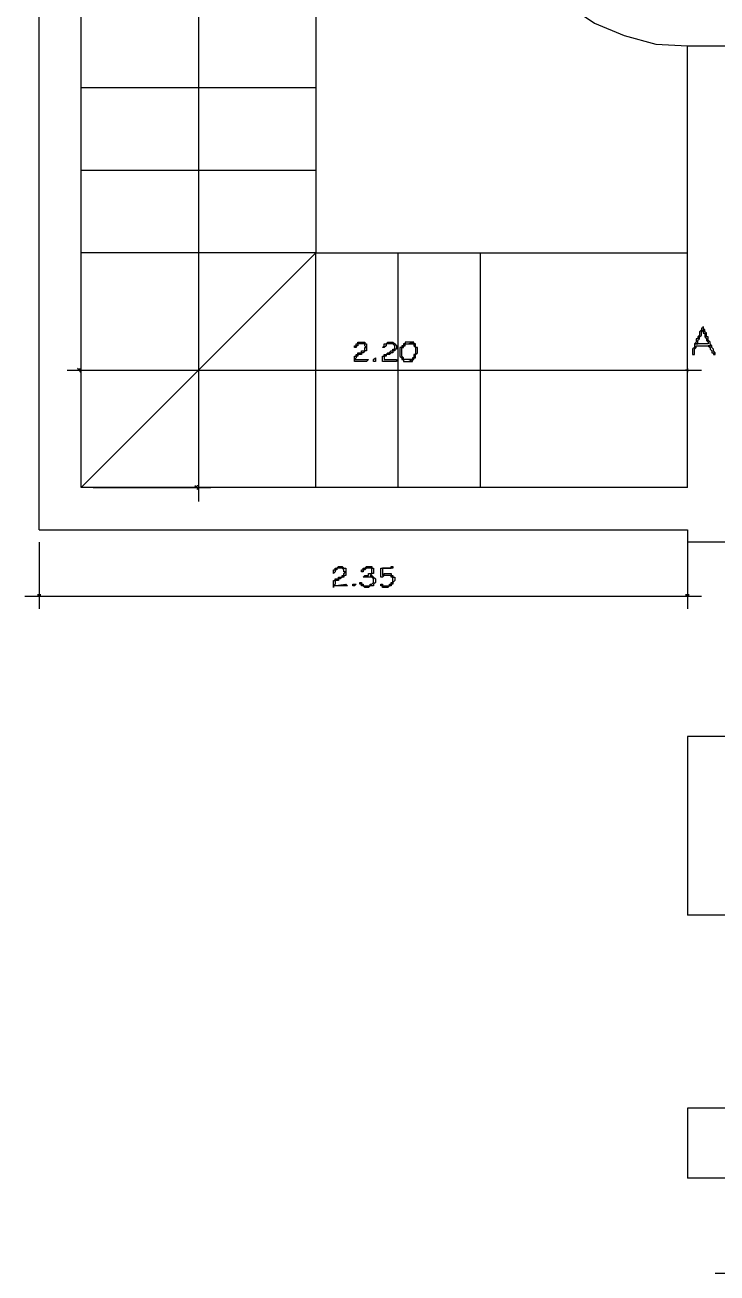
# Model space of a CAD drawing. Header units: millimetres. Extents: x -518.8 to -461.2, y 3.5 to 44.2.
# Drawn here: x -475.1 to -472.585, y 22.796 to 27.329 of the extents above; entities that cross this region are included whole.
import ezdxf

# ---------------------------------------------------------------- set-up
doc = ezdxf.new("R2010")
doc.units = ezdxf.units.MM
doc.header["$MEASUREMENT"] = 0
for name, color, linetype in [('10', 10, 'Continuous'), ('3', 3, 'Continuous'), ('5', 5, 'Continuous'), ('6', 6, 'Continuous'), ('8', 8, 'Continuous'), ('MYSOLIDS', 7, 'Continuous')]:
    doc.layers.add(name, color=color, linetype=linetype)

msp = doc.modelspace()

# ---------------------------------------------------------------- linework, layer by layer
at = {"layer": '10'}
for points in [[(-475.0489, 25.4954), (-475.0489, 31.4157)], [(-472.6933, 25.6488), (-474.8963, 25.6488), (-474.8963, 25.6488), (-474.8963, 31.2127)], [(-472.6933, 25.6488), (-472.6933, 27.2526)], [(-472.6933, 27.2526), (-472.5406, 27.2526)], [(-475.0489, 25.4954), (-472.6933, 25.4954)], [(-472.6933, 25.4954), (-472.6933, 25.4511)], [(-472.5406, 25.4511), (-472.6933, 25.4511)], [(-472.5406, 24.7443), (-472.6933, 24.7443)], [(-472.6933, 24.7443), (-472.6933, 24.0954)], [(-472.5406, 24.0954), (-472.6933, 24.0954)], [(-472.5406, 23.3947), (-472.6933, 23.3947)], [(-472.6933, 23.3947), (-472.6933, 23.1406)]]:
    msp.add_lwpolyline(points, dxfattribs=at)
at = {"layer": '3'}
for points in [[(-474.0429, 28.5578), (-474.0429, 26.5015), (-472.6933, 26.5015)], [(-474.0429, 27.1), (-474.8963, 27.1)], [(-474.0429, 26.8007), (-474.8963, 26.8007)], [(-474.0429, 26.5015), (-474.8963, 26.5015)], [(-474.0429, 26.5015), (-474.8963, 25.6488)], [(-474.0429, 25.6488), (-474.0429, 26.5015)], [(-473.7436, 25.6488), (-473.7436, 26.5015)], [(-473.4444, 25.6488), (-473.4444, 26.5015)]]:
    msp.add_lwpolyline(points, dxfattribs=at)
at = {"layer": '5'}
msp.add_lwpolyline([(-471.5414, 23.1406), (-472.6933, 23.1406)], dxfattribs=at)
at = {"layer": '6'}
msp.add_lwpolyline([(-473.394, 27.9022), (-473.3745, 27.7872), (-473.3361, 27.6789), (-473.2857, 27.5774), (-473.2151, 27.4819), (-473.1263, 27.3992), (-473.0308, 27.3353), (-472.9226, 27.2909), (-472.8083, 27.2594), (-472.6933, 27.2526)], dxfattribs=at)
at = {"layer": '8'}
for points in [[(-474.4699, 31.2631), (-474.4699, 25.5977)], [(-474.8963, 25.6992), (-474.8963, 26.1263)], [(-472.6933, 25.6992), (-472.6933, 26.1263)], [(-474.9466, 26.0751), (-472.6421, 26.0751)], [(-474.9023, 26.0751), (-474.909, 26.0812)], [(-474.9023, 26.0751), (-474.909, 26.0812)], [(-474.9023, 26.0812), (-474.8963, 26.0751)], [(-474.8963, 26.0751), (-474.9023, 26.0684)], [(-474.8963, 26.0684), (-474.8963, 26.0751), (-474.8963, 26.0812)], [(-472.7, 26.0751), (-472.6933, 26.0751), (-472.7, 26.0751)], [(-472.6933, 26.0751), (-472.6933, 26.0812), (-472.6933, 26.0751), (-472.6933, 26.0751), (-472.6872, 26.0751)], [(-472.6933, 26.0751), (-472.6933, 26.0684), (-472.6933, 26.0751), (-472.6933, 26.0751), (-472.6872, 26.0751)], [(-474.8519, 25.6488), (-474.4248, 25.6488)], [(-474.476, 25.6488), (-474.4827, 25.6548)], [(-474.4699, 25.6548), (-474.4699, 25.6548), (-474.4699, 25.6548), (-474.476, 25.6548)], [(-474.4699, 25.6488), (-474.476, 25.6421)], [(-474.4699, 25.6421), (-474.4699, 25.6488)], [(-475.0489, 25.4511), (-475.0489, 25.209)], [(-472.6933, 25.4511), (-472.6933, 25.209)], [(-475.1, 25.2541), (-472.6421, 25.2541)], [(-475.0549, 25.2601), (-475.0489, 25.2601), (-475.0489, 25.2601), (-475.0489, 25.2601), (-475.0489, 25.2601), (-475.0421, 25.2601)], [(-475.0421, 25.2541), (-475.0489, 25.2541), (-475.0489, 25.2541), (-475.0489, 25.2541), (-475.0489, 25.2541), (-475.0549, 25.2541)], [(-472.7, 25.2601), (-472.6933, 25.2601), (-472.6933, 25.2601), (-472.6933, 25.2601), (-472.6933, 25.2601), (-472.6872, 25.2601)], [(-472.6872, 25.2541), (-472.6933, 25.2541), (-472.6933, 25.2541), (-472.6933, 25.2541), (-472.6933, 25.2541), (-472.7, 25.2541)], [(-472.5918, 22.7962), (-468.479, 22.7962)]]:
    msp.add_lwpolyline(points, dxfattribs=at)
at = {"layer": 'MYSOLIDS'}
for points in [[(-472.6301, 26.2218), (-472.6361, 26.2218), (-472.6361, 26.2218), (-472.6361, 26.215), (-472.6361, 26.209), (-472.6301, 26.209), (-472.6301, 26.2022), (-472.6301, 26.1962), (-472.6301, 26.1962), (-472.6233, 26.1894), (-472.6233, 26.1834), (-472.6233, 26.1834), (-472.6173, 26.1766), (-472.6173, 26.1706), (-472.6549, 26.1706), (-472.6677, 26.1706), (-472.6677, 26.1639), (-472.6677, 26.1578), (-472.6677, 26.1578), (-472.6745, 26.1511), (-472.6745, 26.1511), (-472.6745, 26.1451), (-472.6745, 26.1383), (-472.6745, 26.1383), (-472.6745, 26.1323), (-472.6745, 26.1323), (-472.6745, 26.1323), (-472.6745, 26.1323), (-472.6677, 26.1323), (-472.6677, 26.1383), (-472.6677, 26.1451), (-472.6677, 26.1451), (-472.6677, 26.1511), (-472.6617, 26.1578), (-472.6617, 26.1578), (-472.6617, 26.1639), (-472.6173, 26.1639), (-472.6045, 26.1639), (-472.6105, 26.1706), (-472.6105, 26.1766), (-472.6105, 26.1766), (-472.6173, 26.1834), (-472.6173, 26.1894), (-472.6173, 26.1894), (-472.6173, 26.1962), (-472.6233, 26.1962), (-472.6233, 26.2022), (-472.6233, 26.209), (-472.6233, 26.209), (-472.6233, 26.209), (-472.6301, 26.215), (-472.6301, 26.2218), (-472.6301, 26.2218), (-472.6301, 26.2218)], [(-472.6361, 26.2338), (-472.6361, 26.2338), (-472.6361, 26.2278), (-472.6421, 26.2278), (-472.6421, 26.2278), (-472.6421, 26.2218), (-472.6489, 26.215), (-472.6489, 26.209), (-472.6489, 26.2022), (-472.6549, 26.1962), (-472.6549, 26.1962), (-472.6549, 26.1894), (-472.6617, 26.1894), (-472.6617, 26.1834), (-472.6617, 26.1766), (-472.6617, 26.1766), (-472.6677, 26.1706), (-472.6549, 26.1706), (-472.6549, 26.1706), (-472.6549, 26.1766), (-472.6549, 26.1834), (-472.6549, 26.1834), (-472.6489, 26.1894), (-472.6489, 26.1894), (-472.6489, 26.1962), (-472.6489, 26.1962), (-472.6421, 26.2022), (-472.6421, 26.209), (-472.6421, 26.209), (-472.6421, 26.215), (-472.6361, 26.2218), (-472.6301, 26.2218), (-472.6361, 26.2278), (-472.6361, 26.2278), (-472.6361, 26.2338), (-472.6361, 26.2338)], [(-473.903, 26.1135), (-473.8587, 26.1135), (-473.8587, 26.1135), (-473.8587, 26.1135), (-473.8519, 26.1135), (-473.8519, 26.1135), (-473.8587, 26.1067), (-473.8587, 26.1067), (-473.8587, 26.1067), (-473.8587, 26.1067), (-473.903, 26.1067), (-473.903, 26.1067), (-473.903, 26.1067), (-473.903, 26.1067), (-473.903, 26.1067), (-473.903, 26.1067), (-473.903, 26.1067), (-473.903, 26.1067), (-473.903, 26.1067), (-473.903, 26.1135), (-473.903, 26.1195), (-473.903, 26.1195), (-473.903, 26.1195), (-473.903, 26.1263), (-473.903, 26.1263), (-473.8963, 26.1263), (-473.8963, 26.1323), (-473.8963, 26.1323), (-473.8963, 26.1323), (-473.8902, 26.1323), (-473.8902, 26.1383), (-473.8835, 26.1383), (-473.8835, 26.1383), (-473.8775, 26.1383), (-473.8775, 26.1451), (-473.8714, 26.1451), (-473.8714, 26.1451), (-473.8714, 26.1451), (-473.8647, 26.1451), (-473.8647, 26.1511), (-473.8647, 26.1511), (-473.8647, 26.1578), (-473.8587, 26.1578), (-473.8587, 26.1578), (-473.8647, 26.1639), (-473.8647, 26.1639), (-473.8647, 26.1706), (-473.8647, 26.1706), (-473.8714, 26.1706), (-473.8714, 26.1706), (-473.8775, 26.1706), (-473.8775, 26.1706), (-473.8835, 26.1706), (-473.8835, 26.1706), (-473.8835, 26.1706), (-473.8902, 26.1706), (-473.8902, 26.1706), (-473.8902, 26.1639), (-473.8963, 26.1639), (-473.8963, 26.1639), (-473.8963, 26.1578), (-473.8963, 26.1578), (-473.903, 26.1578), (-473.903, 26.1578), (-473.903, 26.1578), (-473.903, 26.1578), (-473.903, 26.1578), (-473.903, 26.1578), (-473.903, 26.1639), (-473.903, 26.1639), (-473.8963, 26.1639), (-473.8963, 26.1706), (-473.8963, 26.1706), (-473.8963, 26.1706), (-473.8902, 26.1706), (-473.8902, 26.1766), (-473.8902, 26.1766), (-473.8835, 26.1766), (-473.8835, 26.1766), (-473.8775, 26.1766), (-473.8775, 26.1766), (-473.8714, 26.1766), (-473.8714, 26.1766), (-473.8647, 26.1766), (-473.8647, 26.1766), (-473.8647, 26.1706), (-473.8647, 26.1706), (-473.8587, 26.1706), (-473.8587, 26.1706), (-473.8587, 26.1639), (-473.8587, 26.1639), (-473.8587, 26.1578), (-473.8587, 26.1578), (-473.8587, 26.1511), (-473.8587, 26.1511), (-473.8587, 26.1511), (-473.8587, 26.1451), (-473.8647, 26.1451), (-473.8647, 26.1451), (-473.8647, 26.1451), (-473.8714, 26.1383), (-473.8714, 26.1383), (-473.8775, 26.1383), (-473.8775, 26.1323), (-473.8835, 26.1323), (-473.8835, 26.1323), (-473.8835, 26.1323), (-473.8902, 26.1323), (-473.8902, 26.1263), (-473.8963, 26.1263), (-473.8963, 26.1263), (-473.8963, 26.1195), (-473.8963, 26.1195), (-473.903, 26.1135), (-473.903, 26.1135), (-473.903, 26.1135), (-473.903, 26.1135), (-473.903, 26.1135)], [(-473.7948, 26.1135), (-473.7504, 26.1135), (-473.7504, 26.1135), (-473.7504, 26.1135), (-473.7504, 26.1135), (-473.7504, 26.1135), (-473.7504, 26.1067), (-473.7504, 26.1067), (-473.7564, 26.1067), (-473.7564, 26.1067), (-473.7948, 26.1067), (-473.7948, 26.1067), (-473.7948, 26.1067), (-473.8008, 26.1067), (-473.8008, 26.1067), (-473.8008, 26.1067), (-473.8008, 26.1067), (-473.8008, 26.1067), (-473.8008, 26.1067), (-473.8008, 26.1135), (-473.8008, 26.1195), (-473.8008, 26.1195), (-473.8008, 26.1195), (-473.8008, 26.1263), (-473.7948, 26.1263), (-473.7948, 26.1263), (-473.7948, 26.1323), (-473.788, 26.1323), (-473.788, 26.1323), (-473.788, 26.1323), (-473.782, 26.1383), (-473.782, 26.1383), (-473.776, 26.1383), (-473.776, 26.1383), (-473.7692, 26.1451), (-473.7692, 26.1451), (-473.7632, 26.1451), (-473.7632, 26.1451), (-473.7632, 26.1451), (-473.7632, 26.1511), (-473.7564, 26.1511), (-473.7564, 26.1578), (-473.7564, 26.1578), (-473.7564, 26.1578), (-473.7564, 26.1639), (-473.7564, 26.1639), (-473.7632, 26.1706), (-473.7632, 26.1706), (-473.7632, 26.1706), (-473.7692, 26.1706), (-473.7692, 26.1706), (-473.776, 26.1706), (-473.776, 26.1706), (-473.782, 26.1706), (-473.782, 26.1706), (-473.782, 26.1706), (-473.788, 26.1706), (-473.788, 26.1639), (-473.788, 26.1639), (-473.788, 26.1639), (-473.7948, 26.1578), (-473.7948, 26.1578), (-473.7948, 26.1578), (-473.7948, 26.1578), (-473.7948, 26.1578), (-473.7948, 26.1578), (-473.8008, 26.1578), (-473.8008, 26.1578), (-473.7948, 26.1639), (-473.7948, 26.1639), (-473.7948, 26.1639), (-473.7948, 26.1706), (-473.7948, 26.1706), (-473.788, 26.1706), (-473.788, 26.1706), (-473.782, 26.1766), (-473.782, 26.1766), (-473.782, 26.1766), (-473.776, 26.1766), (-473.776, 26.1766), (-473.776, 26.1766), (-473.7692, 26.1766), (-473.7632, 26.1766), (-473.7632, 26.1766), (-473.7632, 26.1766), (-473.7564, 26.1706), (-473.7564, 26.1706), (-473.7564, 26.1706), (-473.7564, 26.1706), (-473.7504, 26.1639), (-473.7504, 26.1639), (-473.7504, 26.1578), (-473.7504, 26.1578), (-473.7504, 26.1511), (-473.7564, 26.1511), (-473.7564, 26.1511), (-473.7564, 26.1451), (-473.7564, 26.1451), (-473.7632, 26.1451), (-473.7632, 26.1451), (-473.7632, 26.1383), (-473.7692, 26.1383), (-473.7692, 26.1383), (-473.776, 26.1323), (-473.776, 26.1323), (-473.782, 26.1323), (-473.782, 26.1323), (-473.788, 26.1323), (-473.788, 26.1263), (-473.788, 26.1263), (-473.7948, 26.1263), (-473.7948, 26.1195), (-473.7948, 26.1195), (-473.7948, 26.1135), (-473.7948, 26.1135), (-473.7948, 26.1135), (-473.7948, 26.1135), (-473.7948, 26.1135)], [(-473.7053, 26.1766), (-473.7053, 26.1766), (-473.7121, 26.1766), (-473.7121, 26.1766), (-473.7181, 26.1766), (-473.7181, 26.1766), (-473.7181, 26.1706), (-473.7248, 26.1706), (-473.7248, 26.1706), (-473.7248, 26.1639), (-473.7308, 26.1639), (-473.7308, 26.1639), (-473.7308, 26.1578), (-473.7308, 26.1578), (-473.7376, 26.1578), (-473.7376, 26.1511), (-473.7376, 26.1511), (-473.7376, 26.1451), (-473.7376, 26.1451), (-473.7376, 26.1383), (-473.7376, 26.1383), (-473.7376, 26.1323), (-473.7376, 26.1323), (-473.7376, 26.1263), (-473.7376, 26.1263), (-473.7308, 26.1195), (-473.7308, 26.1195), (-473.7308, 26.1135), (-473.7308, 26.1135), (-473.7248, 26.1135), (-473.7248, 26.1135), (-473.7248, 26.1067), (-473.7181, 26.1067), (-473.7181, 26.1067), (-473.7121, 26.1067), (-473.7121, 26.1067), (-473.7053, 26.1067), (-473.7053, 26.1067), (-473.6993, 26.1067), (-473.6993, 26.1067), (-473.6993, 26.1067), (-473.6925, 26.1067), (-473.7053, 26.1135), (-473.7053, 26.1135), (-473.7121, 26.1135), (-473.7121, 26.1135), (-473.7181, 26.1135), (-473.7181, 26.1135), (-473.7248, 26.1135), (-473.7248, 26.1195), (-473.7248, 26.1195), (-473.7308, 26.1263), (-473.7308, 26.1263), (-473.7308, 26.1263), (-473.7308, 26.1323), (-473.7308, 26.1323), (-473.7308, 26.1383), (-473.7308, 26.1383), (-473.7308, 26.1451), (-473.7308, 26.1451), (-473.7308, 26.1511), (-473.7308, 26.1511), (-473.7308, 26.1578), (-473.7248, 26.1578), (-473.7248, 26.1639), (-473.7248, 26.1639), (-473.7248, 26.1639), (-473.7181, 26.1639), (-473.7181, 26.1706), (-473.7181, 26.1706), (-473.7121, 26.1706), (-473.7121, 26.1706), (-473.7053, 26.1706), (-473.7053, 26.1706), (-473.6865, 26.1766), (-473.6925, 26.1766), (-473.6925, 26.1766), (-473.6993, 26.1766), (-473.6993, 26.1766), (-473.7053, 26.1766), (-473.7053, 26.1766)], [(-473.6865, 26.1766), (-473.7053, 26.1706), (-473.6993, 26.1706), (-473.6993, 26.1706), (-473.6925, 26.1706), (-473.6925, 26.1706), (-473.6865, 26.1706), (-473.6865, 26.1639), (-473.6865, 26.1639), (-473.6865, 26.1639), (-473.6805, 26.1578), (-473.6805, 26.1578), (-473.6805, 26.1511), (-473.6805, 26.1511), (-473.6805, 26.1451), (-473.6805, 26.1451), (-473.6805, 26.1451), (-473.6805, 26.1383), (-473.6805, 26.1383), (-473.6805, 26.1323), (-473.6805, 26.1323), (-473.6865, 26.1323), (-473.6865, 26.1263), (-473.6865, 26.1263), (-473.6865, 26.1195), (-473.6925, 26.1195), (-473.6925, 26.1195), (-473.6925, 26.1135), (-473.6993, 26.1135), (-473.6993, 26.1135), (-473.6993, 26.1135), (-473.7053, 26.1135), (-473.7053, 26.1135), (-473.6925, 26.1067), (-473.6925, 26.1135), (-473.6925, 26.1135), (-473.6865, 26.1135), (-473.6865, 26.1195), (-473.6865, 26.1195), (-473.6805, 26.1195), (-473.6805, 26.1263), (-473.6805, 26.1263), (-473.6805, 26.1323), (-473.6805, 26.1323), (-473.6737, 26.1383), (-473.6737, 26.1383), (-473.6737, 26.1451), (-473.6737, 26.1451), (-473.6737, 26.1511), (-473.6737, 26.1511), (-473.6737, 26.1578), (-473.6805, 26.1578), (-473.6805, 26.1639), (-473.6805, 26.1639), (-473.6805, 26.1706), (-473.6805, 26.1706), (-473.6805, 26.1706), (-473.6865, 26.1706), (-473.6865, 26.1766), (-473.6865, 26.1766)], [(-472.6045, 26.1639), (-472.6173, 26.1639), (-472.6173, 26.1639), (-472.6105, 26.1578), (-472.6105, 26.1578), (-472.6105, 26.1511), (-472.6045, 26.1451), (-472.6045, 26.1383), (-472.5978, 26.1383), (-472.5978, 26.1323), (-472.5978, 26.1323), (-472.5978, 26.1323), (-472.5918, 26.1323), (-472.5918, 26.1323), (-472.5918, 26.1383), (-472.5978, 26.1451), (-472.5978, 26.1451), (-472.5978, 26.1511), (-472.6045, 26.1578), (-472.6045, 26.1639), (-472.6045, 26.1639), (-472.6045, 26.1639)], [(-473.8263, 26.1067), (-473.8331, 26.1067), (-473.8331, 26.1067), (-473.8331, 26.1135), (-473.8331, 26.1135), (-473.8331, 26.1135), (-473.8331, 26.1135), (-473.8263, 26.1195), (-473.8263, 26.1195), (-473.8263, 26.1135), (-473.8263, 26.1135), (-473.8263, 26.1135), (-473.8263, 26.1135), (-473.8263, 26.1067), (-473.8263, 26.1067), (-473.8263, 26.1067), (-473.8263, 26.1067), (-473.8263, 26.1067), (-473.8263, 26.1067), (-473.8263, 26.1067)], [(-473.979, 25.2917), (-473.9346, 25.2985), (-473.9286, 25.2917), (-473.9286, 25.2917), (-473.9286, 25.2917), (-473.9286, 25.2917), (-473.9346, 25.2917), (-473.9346, 25.2917), (-473.9346, 25.2917), (-473.9346, 25.2917), (-473.979, 25.2917), (-473.979, 25.2917), (-473.979, 25.2917), (-473.979, 25.2857), (-473.979, 25.2857), (-473.979, 25.2917), (-473.979, 25.2917), (-473.979, 25.2917), (-473.979, 25.2917), (-473.979, 25.2985), (-473.979, 25.2985), (-473.979, 25.3045), (-473.979, 25.3045), (-473.979, 25.3045), (-473.979, 25.3112), (-473.973, 25.3112), (-473.973, 25.3112), (-473.973, 25.3172), (-473.973, 25.3172), (-473.9669, 25.3172), (-473.9669, 25.3172), (-473.9602, 25.3172), (-473.9602, 25.324), (-473.9542, 25.324), (-473.9542, 25.324), (-473.9474, 25.324), (-473.9474, 25.33), (-473.9474, 25.33), (-473.9414, 25.33), (-473.9414, 25.33), (-473.9414, 25.3368), (-473.9414, 25.3368), (-473.9346, 25.3428), (-473.9346, 25.3428), (-473.9414, 25.3428), (-473.9414, 25.3496), (-473.9414, 25.3496), (-473.9414, 25.3496), (-473.9474, 25.3556), (-473.9474, 25.3556), (-473.9542, 25.3556), (-473.9542, 25.3556), (-473.9542, 25.3556), (-473.9602, 25.3556), (-473.9602, 25.3556), (-473.9669, 25.3556), (-473.9669, 25.3496), (-473.9669, 25.3496), (-473.973, 25.3496), (-473.973, 25.3428), (-473.973, 25.3428), (-473.973, 25.3428), (-473.979, 25.3368), (-473.979, 25.3368), (-473.979, 25.3428), (-473.979, 25.3428), (-473.979, 25.3428), (-473.979, 25.3428), (-473.979, 25.3428), (-473.979, 25.3496), (-473.973, 25.3496), (-473.973, 25.3496), (-473.973, 25.3496), (-473.973, 25.3556), (-473.9669, 25.3556), (-473.9669, 25.3556), (-473.9669, 25.3556), (-473.9602, 25.3624), (-473.9602, 25.3624), (-473.9542, 25.3624), (-473.9542, 25.3624), (-473.9474, 25.3624), (-473.9474, 25.3624), (-473.9414, 25.3556), (-473.9414, 25.3556), (-473.9414, 25.3556), (-473.9414, 25.3556), (-473.9346, 25.3556), (-473.9346, 25.3496), (-473.9346, 25.3496), (-473.9346, 25.3428), (-473.9346, 25.3428), (-473.9346, 25.3368), (-473.9346, 25.3368), (-473.9346, 25.3368), (-473.9346, 25.33), (-473.9346, 25.33), (-473.9414, 25.33), (-473.9414, 25.324), (-473.9414, 25.324), (-473.9474, 25.324), (-473.9474, 25.324), (-473.9542, 25.3172), (-473.9542, 25.3172), (-473.9602, 25.3172), (-473.9602, 25.3172), (-473.9602, 25.3112), (-473.9669, 25.3112), (-473.9669, 25.3112), (-473.973, 25.3112), (-473.973, 25.3045), (-473.973, 25.3045), (-473.973, 25.2985), (-473.973, 25.2985), (-473.979, 25.2917), (-473.979, 25.2917), (-473.979, 25.2917), (-473.979, 25.2917)], [(-473.8459, 25.33), (-473.8391, 25.33), (-473.8391, 25.33), (-473.8391, 25.33), (-473.8331, 25.324), (-473.8331, 25.324), (-473.8331, 25.324), (-473.8263, 25.3172), (-473.8263, 25.3172), (-473.8263, 25.3112), (-473.8263, 25.3112), (-473.8263, 25.3045), (-473.8263, 25.3045), (-473.8263, 25.3045), (-473.8331, 25.2985), (-473.8331, 25.2985), (-473.8331, 25.2917), (-473.8331, 25.2917), (-473.8391, 25.2917), (-473.8391, 25.2917), (-473.8459, 25.2917), (-473.8459, 25.2917), (-473.8519, 25.2857), (-473.8519, 25.2857), (-473.8587, 25.2857), (-473.8587, 25.2857), (-473.8647, 25.2857), (-473.8647, 25.2857), (-473.8714, 25.2917), (-473.8714, 25.2917), (-473.8775, 25.2917), (-473.8775, 25.2917), (-473.8775, 25.2985), (-473.8835, 25.2985), (-473.8835, 25.2985), (-473.8835, 25.3045), (-473.8835, 25.3045), (-473.8775, 25.3045), (-473.8775, 25.3045), (-473.8775, 25.3045), (-473.8775, 25.2985), (-473.8775, 25.2985), (-473.8775, 25.2985), (-473.8714, 25.2985), (-473.8714, 25.2985), (-473.8714, 25.2917), (-473.8647, 25.2917), (-473.8647, 25.2917), (-473.8587, 25.2917), (-473.8587, 25.2917), (-473.8587, 25.2917), (-473.8519, 25.2917), (-473.8519, 25.2917), (-473.8459, 25.2917), (-473.8459, 25.2985), (-473.8391, 25.2985), (-473.8391, 25.2985), (-473.8391, 25.2985), (-473.8331, 25.3045), (-473.8331, 25.3045), (-473.8331, 25.3045), (-473.8331, 25.3112), (-473.8331, 25.3112), (-473.8331, 25.3172), (-473.8331, 25.3172), (-473.8331, 25.3172), (-473.8391, 25.324), (-473.8391, 25.324), (-473.8391, 25.324), (-473.8459, 25.324), (-473.8459, 25.324), (-473.8519, 25.324), (-473.8519, 25.324), (-473.8587, 25.324), (-473.8587, 25.324), (-473.8587, 25.324), (-473.8647, 25.324), (-473.8647, 25.324), (-473.8647, 25.324), (-473.8647, 25.324), (-473.8714, 25.324), (-473.8714, 25.324), (-473.8647, 25.33), (-473.8647, 25.33), (-473.8587, 25.33), (-473.8587, 25.33), (-473.8587, 25.33), (-473.8519, 25.33), (-473.8519, 25.3368), (-473.8459, 25.3368), (-473.8459, 25.3368), (-473.8391, 25.3368), (-473.8391, 25.3428), (-473.8391, 25.3428), (-473.8391, 25.3428), (-473.8391, 25.3496), (-473.8391, 25.3496), (-473.8391, 25.3556), (-473.8391, 25.3556), (-473.8391, 25.3556), (-473.8459, 25.3556), (-473.8459, 25.3556), (-473.8519, 25.3556), (-473.8587, 25.3556), (-473.8587, 25.3556), (-473.8587, 25.3556), (-473.8647, 25.3496), (-473.8647, 25.3496), (-473.8714, 25.3496), (-473.8714, 25.3496), (-473.8714, 25.3496), (-473.8714, 25.3496), (-473.8714, 25.3428), (-473.8714, 25.3428), (-473.8775, 25.3428), (-473.8775, 25.3428), (-473.8775, 25.3496), (-473.8775, 25.3496), (-473.8775, 25.3496), (-473.8775, 25.3496), (-473.8714, 25.3496), (-473.8714, 25.3556), (-473.8714, 25.3556), (-473.8647, 25.3556), (-473.8647, 25.3556), (-473.8647, 25.3556), (-473.8587, 25.3624), (-473.8587, 25.3624), (-473.8519, 25.3624), (-473.8519, 25.3624), (-473.8519, 25.3624), (-473.8459, 25.3624), (-473.8391, 25.3624), (-473.8391, 25.3556), (-473.8391, 25.3556), (-473.8391, 25.3556), (-473.8331, 25.3556), (-473.8331, 25.3496), (-473.8331, 25.3496), (-473.8331, 25.3496), (-473.8331, 25.3428), (-473.8331, 25.3428), (-473.8331, 25.3368), (-473.8331, 25.3368), (-473.8391, 25.3368), (-473.8391, 25.3368), (-473.8459, 25.33), (-473.8459, 25.33), (-473.8459, 25.33), (-473.8459, 25.33), (-473.8459, 25.33), (-473.8459, 25.33)], [(-473.8008, 25.3556), (-473.8008, 25.3496), (-473.8008, 25.3496), (-473.8008, 25.3428), (-473.8008, 25.3428), (-473.8008, 25.3368), (-473.8008, 25.3368), (-473.8008, 25.33), (-473.8008, 25.33), (-473.8008, 25.33), (-473.7948, 25.33), (-473.7948, 25.3368), (-473.7948, 25.3368), (-473.788, 25.3368), (-473.788, 25.3368), (-473.782, 25.3368), (-473.782, 25.3368), (-473.776, 25.3368), (-473.776, 25.3368), (-473.7692, 25.3368), (-473.7692, 25.33), (-473.7632, 25.33), (-473.7632, 25.33), (-473.7632, 25.33), (-473.7632, 25.324), (-473.7564, 25.324), (-473.7564, 25.3172), (-473.7564, 25.3172), (-473.7564, 25.3172), (-473.7564, 25.3112), (-473.7564, 25.3112), (-473.7632, 25.3045), (-473.7632, 25.3045), (-473.7632, 25.3045), (-473.7632, 25.2985), (-473.7632, 25.2985), (-473.7692, 25.2985), (-473.7692, 25.2917), (-473.7692, 25.2917), (-473.776, 25.2917), (-473.776, 25.2917), (-473.782, 25.2857), (-473.782, 25.2857), (-473.788, 25.2857), (-473.788, 25.2857), (-473.7948, 25.2857), (-473.7948, 25.2857), (-473.8008, 25.2857), (-473.8008, 25.2917), (-473.8008, 25.2917), (-473.8075, 25.2917), (-473.8075, 25.2917), (-473.8075, 25.2985), (-473.8075, 25.2985), (-473.8075, 25.2985), (-473.8075, 25.2985), (-473.8075, 25.2985), (-473.8075, 25.2985), (-473.8008, 25.2985), (-473.8008, 25.2985), (-473.8008, 25.2985), (-473.8008, 25.2917), (-473.8008, 25.2917), (-473.8008, 25.2917), (-473.7948, 25.2917), (-473.7948, 25.2917), (-473.788, 25.2917), (-473.788, 25.2917), (-473.782, 25.2917), (-473.782, 25.2917), (-473.776, 25.2917), (-473.776, 25.2985), (-473.7692, 25.2985), (-473.7692, 25.2985), (-473.7692, 25.2985), (-473.7692, 25.3045), (-473.7632, 25.3045), (-473.7632, 25.3112), (-473.7632, 25.3112), (-473.7632, 25.3172), (-473.7632, 25.3172), (-473.7632, 25.324), (-473.7632, 25.324), (-473.7692, 25.324), (-473.7692, 25.324), (-473.7692, 25.33), (-473.776, 25.33), (-473.776, 25.33), (-473.782, 25.33), (-473.782, 25.33), (-473.788, 25.33), (-473.788, 25.33), (-473.788, 25.33), (-473.7948, 25.33), (-473.7948, 25.33), (-473.7948, 25.33), (-473.8008, 25.324), (-473.8008, 25.324), (-473.8008, 25.324), (-473.8008, 25.324), (-473.8075, 25.324), (-473.8075, 25.324), (-473.8075, 25.33), (-473.8075, 25.33), (-473.8075, 25.33), (-473.8075, 25.3368), (-473.8075, 25.3368), (-473.8075, 25.3428), (-473.8075, 25.3428), (-473.8075, 25.3496), (-473.8075, 25.3496), (-473.8075, 25.3496), (-473.8075, 25.3496), (-473.8075, 25.3556), (-473.8008, 25.3556), (-473.8008, 25.3556), (-473.8008, 25.3556), (-473.7948, 25.3556), (-473.7948, 25.3556), (-473.788, 25.3556), (-473.788, 25.3556), (-473.788, 25.3556), (-473.782, 25.3556), (-473.776, 25.3556), (-473.776, 25.3556), (-473.7692, 25.3556), (-473.7692, 25.3556), (-473.7692, 25.3624), (-473.7632, 25.3624), (-473.7632, 25.3624), (-473.7632, 25.3624), (-473.7632, 25.3624), (-473.7632, 25.3556), (-473.7632, 25.3556), (-473.7632, 25.3556), (-473.7632, 25.3556), (-473.7632, 25.3556), (-473.7692, 25.3556), (-473.7692, 25.3556), (-473.776, 25.3556), (-473.782, 25.3556), (-473.782, 25.3556), (-473.788, 25.3556), (-473.7948, 25.3556), (-473.7948, 25.3556), (-473.8008, 25.3556), (-473.8008, 25.3556), (-473.8008, 25.3556), (-473.8008, 25.3556), (-473.8008, 25.3556)], [(-473.903, 25.2917), (-473.909, 25.2917), (-473.909, 25.2917), (-473.909, 25.2917), (-473.909, 25.2917), (-473.909, 25.2985), (-473.909, 25.2985), (-473.903, 25.2985), (-473.903, 25.2985), (-473.903, 25.2985), (-473.903, 25.2985), (-473.8963, 25.2985), (-473.8963, 25.2985), (-473.903, 25.2917), (-473.903, 25.2917), (-473.903, 25.2917), (-473.903, 25.2917), (-473.903, 25.2917), (-473.903, 25.2917), (-473.903, 25.2917)]]:
    msp.add_lwpolyline(points, dxfattribs=at)

doc.saveas('drawing.dxf')
